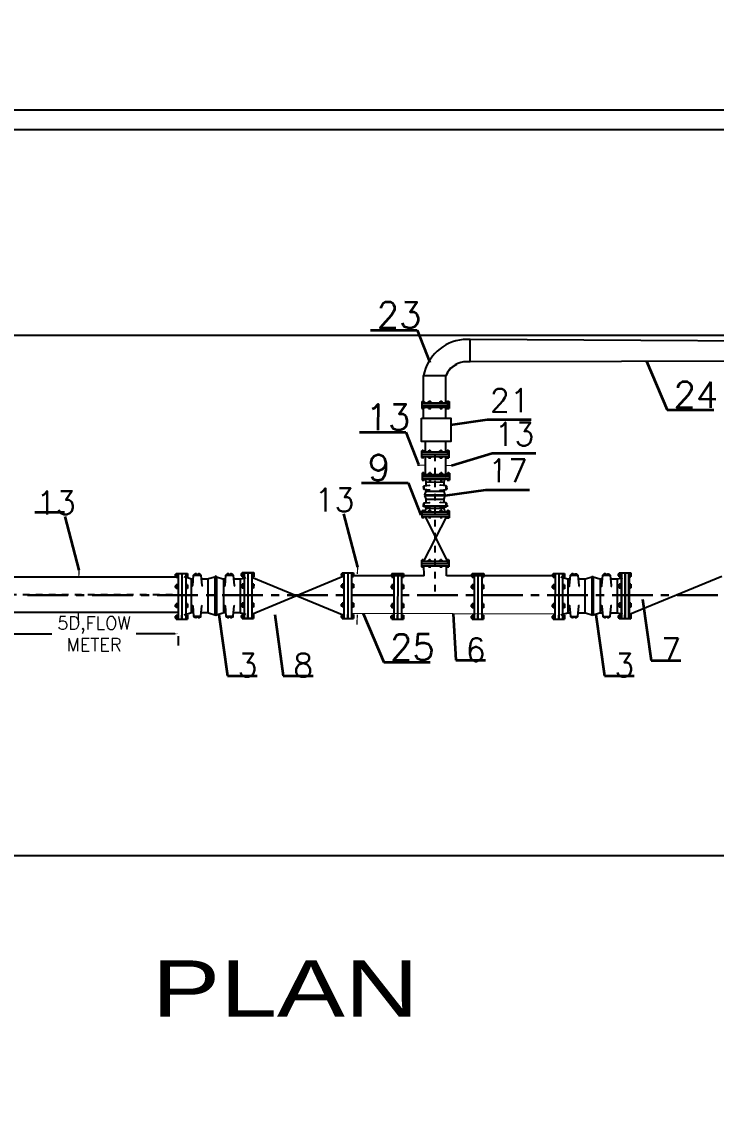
# Model space of a CAD drawing. Header units: inches. Extents: x 191440 to 383551, y 141411 to 284946.
# Drawn here: x 191665.11 to 191675.8, y 141598.42 to 141615.09 of the extents above; entities that cross this region are included whole.
import ezdxf

# ---------------------------------------------------------------- set-up
doc = ezdxf.new("R2010")
doc.units = ezdxf.units.IN
doc.header["$MEASUREMENT"] = 0
doc.header["$PDMODE"] = 3
doc.header["$PDSIZE"] = 0.1
for name, pattern in [('CENTER', [2, 1.25, -0.25, 0.25, -0.25]), ('DASHDOT', [1, 0.5, -0.25, 0, -0.25]), ('HIDDEN', [9.525, 6.35, -3.175])]:
    doc.linetypes.add(name, pattern=pattern)
for name, color, linetype in [('ARMATURE', 2, 'Continuous'), ('Sanitary', 6, 'Continuous'), ('VP', 7, 'Continuous')]:
    doc.layers.add(name, color=color, linetype=linetype)
for name, color, linetype, lineweight in [('P-TW', 5, 'Continuous', 35), ('PIPING', 40, 'Continuous', 30), ('WB-SJ3-M-SECTA - P-TW', 7, 'Continuous', 35)]:
    doc.layers.add(name, color=color, linetype=linetype, lineweight=lineweight)
doc.styles.add('ROMANS', font='romans', dxfattribs={"height": 1})
doc.styles.get("Standard").update_dxf_attribs({"font": 'txt.shx', "height": 0.2})
doc.styles.add('style22', font='arial.ttf', dxfattribs={"width": 1.3})
doc.dimstyles.new('osama', dxfattribs={"dimtxt": 50, "dimasz": 45, "dimexe": 0.18, "dimexo": 0.0625, "dimgap": 0.2, "dimtad": 0, "dimdec": 0, "dimzin": 0, "dimdsep": 46, "dimtxsty": 'ROMANS', "dimcen": 0, "dimse1": 1, "dimse2": 1, "dimclrd": 3, "dimclre": 3, "dimclrt": 5, "dimadec": 0, "dimazin": 0, "dimtfac": 0.6, "dimtdec": 0, "dimtmove": 2, "dimatfit": 3, "dimfxl": 1, "dimtolj": 1, "dimtzin": 0, "dimarcsym": 0})
doc.dimstyles.get("Standard").update_dxf_attribs({"dimtxt": 0.18, "dimasz": 0.18, "dimexe": 0.18, "dimexo": 0.0625, "dimgap": 0.09, "dimtad": 0, "dimtih": 1, "dimtoh": 1, "dimdec": 4, "dimzin": 0, "dimdsep": 46, "dimtxsty": 'Standard', "dimcen": 0.09, "dimadec": 0, "dimazin": 0, "dimtfac": 1, "dimtdec": 4, "dimtofl": 0, "dimtmove": 0, "dimatfit": 3, "dimfxl": 1, "dimtolj": 1, "dimtzin": 0, "dimarcsym": 0})

# ---------------------------------------------------------------- blocks, each defined once
blk = doc.blocks.new('FLANGE')
h = blk.add_hatch(color=256)
h.dxf.hatch_style = 1
h.paths.add_polyline_path([(2834.8568, 2262.3253), (2834.8643, 2262.3253), (2834.8643, 2262.3178), (2834.8568, 2262.3178)])
h.paths.add_polyline_path([(2834.8568, 2262.2728), (2834.8568, 2262.2803), (2834.8643, 2262.2803), (2834.8643, 2262.2728)])
h.paths.add_polyline_path([(2834.8568, 2262.3928), (2834.8568, 2262.4003), (2834.8643, 2262.4003), (2834.8643, 2262.3928)])
h.paths.add_polyline_path([(2834.8568, 2262.4378), (2834.8568, 2262.4453), (2834.8643, 2262.4453), (2834.8643, 2262.4378)])
h = blk.add_hatch(color=256)
h.dxf.hatch_style = 1
h.paths.add_polyline_path([(2834.8943, 2262.2691), (2834.8943, 2262.2728), (2834.9018, 2262.2728), (2834.9018, 2262.2691)])
h.paths.add_polyline_path([(2834.8943, 2262.2803), (2834.8943, 2262.2841), (2834.9018, 2262.2841), (2834.9018, 2262.2803)])
h.paths.add_polyline_path([(2834.8943, 2262.3141), (2834.8943, 2262.3178), (2834.9018, 2262.3178), (2834.9018, 2262.3141)])
h.paths.add_polyline_path([(2834.9018, 2262.3291), (2834.9018, 2262.3253), (2834.8943, 2262.3253), (2834.8943, 2262.3291)])
h.paths.add_polyline_path([(2834.9018, 2262.3928), (2834.9018, 2262.3891), (2834.8943, 2262.3891), (2834.8943, 2262.3928)])
h.paths.add_polyline_path([(2834.8943, 2262.4003), (2834.8943, 2262.4041), (2834.9018, 2262.4041), (2834.9018, 2262.4003)])
h.paths.add_polyline_path([(2834.9018, 2262.4378), (2834.9018, 2262.4341), (2834.8943, 2262.4341), (2834.8943, 2262.4378)])
h.paths.add_polyline_path([(2834.9018, 2262.4491), (2834.9018, 2262.4453), (2834.8943, 2262.4453), (2834.8943, 2262.4491)])
for p, q in [((2834.8531, 2262.4453), (2834.8531, 2262.4378)), ((2834.8531, 2262.4453), (2834.8643, 2262.4453)), ((2834.8531, 2262.4378), (2834.8643, 2262.4378)), ((2834.8568, 2262.4491), (2834.8568, 2262.4341)), ((2834.8568, 2262.4491), (2834.8643, 2262.4491)), ((2834.8568, 2262.4341), (2834.8643, 2262.4341)), ((2834.8643, 2262.4491), (2834.8643, 2262.2691)), ((2834.8643, 2262.4491), (2834.8793, 2262.4491)), ((2834.8793, 2262.4491), (2834.8793, 2262.2691)), ((2834.8793, 2262.4491), (2834.8793, 2262.2691)), ((2834.8793, 2262.4491), (2834.8943, 2262.4491)), ((2834.8943, 2262.4491), (2834.8943, 2262.2691)), ((2834.8943, 2262.4491), (2834.9018, 2262.4491)), ((2834.8943, 2262.4453), (2834.9018, 2262.4453)), ((2834.8943, 2262.4378), (2834.9018, 2262.4378)), ((2834.8943, 2262.4341), (2834.9018, 2262.4341)), ((2834.9018, 2262.4491), (2834.9018, 2262.4341)), ((2834.8531, 2262.4003), (2834.8531, 2262.3928)), ((2834.8643, 2262.4003), (2834.8531, 2262.4003)), ((2834.8643, 2262.3928), (2834.8531, 2262.3928)), ((2834.8568, 2262.4041), (2834.8568, 2262.3891)), ((2834.8643, 2262.4041), (2834.8568, 2262.4041)), ((2834.8643, 2262.3891), (2834.8568, 2262.3891)), ((2834.9018, 2262.4041), (2834.8943, 2262.4041)), ((2834.9018, 2262.4003), (2834.8943, 2262.4003)), ((2834.9018, 2262.3928), (2834.8943, 2262.3928)), ((2834.9018, 2262.3891), (2834.8943, 2262.3891)), ((2834.9018, 2262.4041), (2834.9018, 2262.3891)), ((2834.8531, 2262.3253), (2834.8531, 2262.3178)), ((2834.8643, 2262.3253), (2834.8531, 2262.3253)), ((2834.8643, 2262.3178), (2834.8531, 2262.3178)), ((2834.8568, 2262.3291), (2834.8568, 2262.3141)), ((2834.8643, 2262.3291), (2834.8568, 2262.3291)), ((2834.8643, 2262.3141), (2834.8568, 2262.3141)), ((2834.9018, 2262.3291), (2834.8943, 2262.3291)), ((2834.9018, 2262.3253), (2834.8943, 2262.3253)), ((2834.9018, 2262.3178), (2834.8943, 2262.3178)), ((2834.9018, 2262.3141), (2834.8943, 2262.3141)), ((2834.9018, 2262.3291), (2834.9018, 2262.3141)), ((2834.8531, 2262.2803), (2834.8531, 2262.2728)), ((2834.8531, 2262.2803), (2834.8643, 2262.2803)), ((2834.8531, 2262.2728), (2834.8643, 2262.2728)), ((2834.8568, 2262.2841), (2834.8568, 2262.2691)), ((2834.8568, 2262.2841), (2834.8643, 2262.2841)), ((2834.8568, 2262.2691), (2834.8643, 2262.2691)), ((2834.8643, 2262.2691), (2834.8793, 2262.2691)), ((2834.8793, 2262.2691), (2834.8793, 2262.2841)), ((2834.8793, 2262.2691), (2834.8943, 2262.2691)), ((2834.8943, 2262.2841), (2834.9018, 2262.2841)), ((2834.8943, 2262.2803), (2834.9018, 2262.2803)), ((2834.8943, 2262.2728), (2834.9018, 2262.2728)), ((2834.8943, 2262.2691), (2834.9018, 2262.2691)), ((2834.9018, 2262.2841), (2834.9018, 2262.2691))]:
    blk.add_line(p, q)
blk = doc.blocks.new('*D22')
at = {"color": 0, "lineweight": -2, "transparency": 16777216}
for p, q in [((191664.931, 141605.861), (191664.931, 141605.494)), ((191664.981, 141605.674), (191665.577, 141605.674)), ((191667.473, 141605.674), (191666.877, 141605.674)), ((191667.523, 141605.641), (191667.523, 141605.494))]:
    blk.add_line(p, q, dxfattribs=at)
at = {"color": 0, "transparency": 16777216}
for points in [[(191664.981, 141605.683), (191664.981, 141605.666), (191664.931, 141605.674)], [(191667.473, 141605.683), (191667.473, 141605.666), (191667.523, 141605.674)]]:
    blk.add_solid(points, dxfattribs=at)
at = {"layer": 'Defpoints', "color": 0, "transparency": 16777216}
for p in [(191664.931, 141605.923, -1587.072), (191667.523, 141605.703), (191667.523, 141605.674)]:
    blk.add_point(p, dxfattribs=at)
at = {"color": 0, "transparency": 16777216, "insert": (191666.227, 141605.674), "char_height": 0.2, "attachment_point": 5}
blk.add_mtext('\\A1;5D,FLOW \\PMETER', dxfattribs=at)

msp = doc.modelspace()

# ---------------------------------------------------------------- linework, layer by layer
at = {"linetype": 'DASHDOT', "ltscale": 0.1}
for p, q in [((191671.47269, 141608.42754, -396.768), (191671.47048, 141606.25027, -396.768)), ((191661.13267, 141606.27733, -3174.144), (191667.52129, 141606.27733, -3174.144))]:
    msp.add_line(p, q, dxfattribs=at)
at = {"color": 132}
for p, q in [((191671.28484, 141607.64346, -1349.0112), (191671.67934, 141607.6431, -1349.0112)), ((191671.28484, 141607.64346, -1349.0112), (191671.67934, 141607.6431, -1349.0112)), ((191667.63861, 141606.58186, -3174.144), (191667.63801, 141605.92437, -3174.144)), ((191667.63861, 141606.58186, -3174.144), (191667.63801, 141605.92437, -3174.144)), ((191668.65504, 141606.58902, -3174.144), (191668.65444, 141605.93153, -3174.144)), ((191668.65504, 141606.58902, -3174.144), (191668.65444, 141605.93153, -3174.144)), ((191673.43883, 141606.58046, -3174.144), (191673.43823, 141605.92297, -3174.144)), ((191673.43883, 141606.58046, -3174.144), (191673.43823, 141605.92297, -3174.144))]:
    msp.add_line(p, q, dxfattribs=at)
for p, q in [((191671.65032, 141607.48058, -1349.0112), (191671.29781, 141606.79207, -1349.0112)), ((191671.3254, 141607.4797, -1349.0112), (191671.66026, 141606.79141, -1349.0112)), ((191668.65448, 141605.9796, -3174.144), (191670.07397, 141606.56481, -3174.144)), ((191674.46913, 141605.97819, -3174.144), (191675.88862, 141606.5634, -3174.144)), ((191668.65448, 141606.54594, -3174.144), (191670.07397, 141605.96072, -3174.144))]:
    msp.add_line(p, q)
msp.add_lwpolyline([(191704.84572, 141613.72494), (191647.34572, 141613.72494), (191647.34572, 141574.22494), (191704.84572, 141574.22494), (191704.84572, 141613.72494)])
msp.add_lwpolyline([(191704.54572, 141613.42494), (191647.64572, 141613.42494), (191647.64572, 141574.52494), (191704.54572, 141574.52494)], close=True)
at = {"color": 5}
for points in [[(191672.01631, 141610.19963), (191671.90691, 141610.19963)], [(191679.0162, 141610.16075), (191672.01631, 141610.19963)], [(191672.01631, 141609.85772), (191672.01631, 141610.19963)], [(191672.01631, 141609.85772), (191671.9153, 141609.85772)], [(191679.00622, 141609.87229), (191672.01631, 141609.85772)], [(191671.29742, 141609.22836), (191671.29852, 141609.64911)], [(191671.29773, 141609.6459), (191671.63964, 141609.6459)], [(191671.2968, 141608.99229), (191671.29723, 141609.15813)]]:
    msp.add_lwpolyline(points, dxfattribs=at)
for points, elevation in [([(191671.64204, 141609.22804), (191671.64273, 141609.63924)], -1349.0112), ([(191671.64164, 141608.99229), (191671.64192, 141609.15782)], -1349.0112), ([(191671.32848, 141608.47139), (191671.32876, 141608.63102)], -1349.0112), ([(191671.64076, 141608.4711), (191671.64103, 141608.63102)], -1349.0112), ([(191671.32787, 141608.12719), (191671.32835, 141608.40116)], -1349.0112), ([(191671.64018, 141608.1269), (191671.64064, 141608.40088)], -1349.0112), ([(191671.30561, 141606.56482), (191671.30527, 141606.72918)], -1349.0112), ([(191671.6499, 141606.56486), (191671.6508, 141606.72833)], -1349.0112), ([(191667.52129, 141606.54708), (191664.56995, 141606.54708)], -921.00529), ([(191671.30561, 141606.56482), (191670.19102, 141606.56454)], -1587.072), ([(191673.32177, 141606.56554), (191671.6499, 141606.56526)], -1587.072), ([(191667.52129, 141606.00224), (191664.56962, 141606.00224)], -921.00529)]:
    msp.add_lwpolyline(points, dxfattribs=dict(at, elevation=elevation))
at = {"color": 4, "linetype": 'HIDDEN', "ltscale": 0.1}
for points, const_width, elevation in [([(191671.32462, 141608.26723), (191671.20255, 141608.26564)], 0.016, -79.3536), ([(191671.76441, 141608.26537), (191671.64234, 141608.26378)], 0.016, -1349.0112), ([(191670.28136, 141606.59594), (191670.28363, 141606.74853)], 0.02, 1587.072)]:
    msp.add_lwpolyline(points, dxfattribs=dict(at, const_width=const_width, elevation=elevation))
at = {"color": 4, "linetype": 'HIDDEN', "ltscale": 0.1, "const_width": 0.02}
for points in [[(191665.99308, 141606.55424), (191665.99535, 141606.70683)], [(191665.98324, 141605.8436), (191665.98551, 141605.99619)], [(191670.2756, 141605.81485), (191670.27786, 141605.96744)]]:
    msp.add_lwpolyline(points, dxfattribs=at)
at = {"color": 5}
for centre, radius, start, end in [((191671.97372, 141609.51417), 0.6887, 95.567006, 168.973215), ((191671.96567, 141609.50689), 0.35442, 98.170478, 156.908049), ((191671.94163, 141609.52494, -1146.65952), 0.3208, 115.212243, 158.936748)]:
    msp.add_arc(centre, radius, start, end, dxfattribs=at)
at = {"layer": 'ARMATURE', "color": 1}
for p, q in [((191671.34374, 141608.00963, -1349.0112), (191671.60979, 141608.00939, -1349.0112)), ((191671.3435, 141607.74478, -1349.0112), (191671.60955, 141607.74454, -1349.0112)), ((191671.34361, 141607.87084, -1349.0112), (191671.60967, 141607.87059, -1349.0112)), ((191671.34337, 141607.60598, -1349.0112), (191671.60942, 141607.60574, -1349.0112)), ((191667.72055, 141606.51081, -3174.144), (191667.7201, 141606.01146, -3174.144)), ((191667.98106, 141606.51057, -3174.144), (191667.9806, 141606.01122, -3174.144)), ((191668.21765, 141606.51035, -3174.144), (191668.21719, 141606.011, -3174.144)), ((191668.47815, 141606.51012, -3174.144), (191668.47769, 141606.01076, -3174.144)), ((191673.52077, 141606.50941, -3174.144), (191673.52032, 141606.01005, -3174.144)), ((191673.78128, 141606.50917, -3174.144), (191673.78082, 141606.00982, -3174.144)), ((191674.01787, 141606.50895, -3174.144), (191674.01741, 141606.0096, -3174.144)), ((191674.27837, 141606.50871, -3174.144), (191674.27791, 141606.00936, -3174.144))]:
    msp.add_line(p, q, dxfattribs=at)
for points, elevation in [([(191671.31952, 141608.06236), (191671.32636, 141608.05433), (191671.63817, 141608.05404), (191671.64428, 141608.0672)], -1349.0112), ([(191671.31466, 141607.80783), (191671.32069, 141607.81385), (191671.63249, 141607.81356), (191671.6385, 141607.80754)], -1349.0112), ([(191671.31466, 141607.80783), (191671.32067, 141607.80181), (191671.63248, 141607.80152), (191671.6385, 141607.80754)], -1349.0112), ([(191671.31442, 141607.54298), (191671.32044, 141607.549), (191671.63225, 141607.54871), (191671.63826, 141607.54268)], -1349.0112), ([(191668.0994, 141606.56469), (191668.08809, 141606.5534), (191668.08756, 141605.96819), (191668.09884, 141605.95688)], -3174.144), ([(191668.0994, 141606.56469), (191668.11069, 141606.55338), (191668.11015, 141605.96817), (191668.09884, 141605.95688)], -3174.144), ([(191673.89962, 141606.56329), (191673.88832, 141606.552), (191673.88778, 141605.96679), (191673.89907, 141605.95548)], -3174.144), ([(191673.89962, 141606.56329), (191673.91091, 141606.55198), (191673.91037, 141605.96677), (191673.89907, 141605.95548)], -3174.144)]:
    msp.add_lwpolyline(points, dxfattribs=dict(at, elevation=elevation))
for points, elevation in [([(191671.33827, 141607.95491), (191671.33832, 141608.00492, 0.06554346), (191671.3371, 141608.01427), (191671.32632, 141608.05462)], -1349.0112), ([(191671.61516, 141607.95466), (191671.61521, 141608.00467, -0.06554346), (191671.61645, 141608.01401), (191671.62729, 141608.05434)], -1349.0112), ([(191671.30212, 141607.91181), (191671.29839, 141607.91182, 0.17157288), (191671.29838, 141607.90613), (191671.30211, 141607.90613)], -1349.0112), ([(191671.30213, 141607.93261), (191671.29841, 141607.93261, -0.17157288), (191671.29841, 141607.9383), (191671.30214, 141607.9383)], -1349.0112), ([(191671.3984, 141607.87861, 0.38887873), (191671.39291, 141607.88461), (191671.30812, 141607.89211), (191671.30817, 141607.9523), (191671.39297, 141607.95965, 0.38887873), (191671.39847, 141607.96564)], -1349.0112), ([(191671.32069, 141607.81385), (191671.33696, 141607.86621, 0.06554346), (191671.3382, 141607.87555), (191671.33821, 141607.88945, 0.06554346)], -1349.0112), ([(191671.5549, 141607.87847, -0.38887873), (191671.5604, 141607.88446), (191671.6452, 141607.8918), (191671.64526, 141607.952), (191671.56047, 141607.95949, -0.38887873), (191671.55498, 141607.96549)], -1349.0112), ([(191671.63249, 141607.81356), (191671.61631, 141607.86595, -0.06554346), (191671.61509, 141607.8753), (191671.6151, 141607.8892, -0.06554346)], -1349.0112), ([(191671.65124, 141607.91149), (191671.65496, 141607.91149, -0.17157288), (191671.65496, 141607.9058), (191671.65123, 141607.90581)], -1349.0112), ([(191671.65126, 141607.93229), (191671.65498, 141607.93229, 0.17157288), (191671.65499, 141607.93798), (191671.65126, 141607.93798)], -1349.0112), ([(191671.33803, 141607.69006), (191671.33807, 141607.74007, 0.06554346), (191671.33685, 141607.74942), (191671.32067, 141607.80181)], -1349.0112), ([(191671.61492, 141607.6898), (191671.61497, 141607.73982, -0.06554346), (191671.6162, 141607.74916), (191671.63248, 141607.80152)], -1349.0112), ([(191671.30187, 141607.64696), (191671.29815, 141607.64697, 0.17157288), (191671.29814, 141607.64128), (191671.30187, 141607.64127)], -1349.0112), ([(191671.30189, 141607.66776), (191671.29817, 141607.66776, -0.17157288), (191671.29817, 141607.67345), (191671.3019, 141607.67345)], -1349.0112), ([(191671.39815, 141607.61376, 0.38887873), (191671.39266, 141607.61976), (191671.30787, 141607.62726), (191671.30793, 141607.68745), (191671.39273, 141607.69479, 0.38887873), (191671.39823, 141607.70078)], -1349.0112), ([(191671.32044, 141607.549), (191671.33672, 141607.60136, 0.06554346), (191671.33796, 141607.6107), (191671.33797, 141607.6246, 0.06554346)], -1349.0112), ([(191671.55466, 141607.61362, -0.38887873), (191671.56016, 141607.61961), (191671.64496, 141607.62695), (191671.64501, 141607.68714), (191671.56022, 141607.69464, -0.38887873), (191671.55474, 141607.70064)], -1349.0112), ([(191671.63225, 141607.54871), (191671.61607, 141607.6011, -0.06554346), (191671.61485, 141607.61045), (191671.61486, 141607.62434, -0.06554346)], -1349.0112), ([(191671.651, 141607.64664), (191671.65472, 141607.64664, -0.17157288), (191671.65472, 141607.64095), (191671.65099, 141607.64095)], -1349.0112), ([(191671.65101, 141607.66744), (191671.65474, 141607.66744, 0.17157288), (191671.65475, 141607.67312), (191671.65102, 141607.67313)], -1349.0112), ([(191667.61359, 141606.55384), (191667.71187, 141606.5233, 0.06554346), (191667.72941, 141606.52097), (191667.75549, 141606.52095, 0.06554346)], -3174.144), ([(191667.73515, 141606.40799, 0.38887873), (191667.74642, 141606.41829), (191667.76048, 141606.57743), (191667.87346, 141606.57733), (191667.88724, 141606.41816, 0.38887873), (191667.89848, 141606.40784)], -3174.144), ([(191667.79747, 141606.58869), (191667.79747, 141606.59569, 0.17157288), (191667.7868, 141606.5957), (191667.78679, 141606.5887)], -3174.144), ([(191667.8365, 141606.58866), (191667.83651, 141606.59565, -0.17157288), (191667.84718, 141606.59564), (191667.84718, 141606.58865)], -3174.144), ([(191667.87835, 141606.52083), (191667.97222, 141606.52075, 0.06554346), (191667.98976, 141606.52304), (191668.08809, 141606.5534)], -3174.144), ([(191668.11069, 141606.55338), (191668.20896, 141606.52284, 0.06554346), (191668.2265, 141606.52051), (191668.25259, 141606.52049, 0.06554346)], -3174.144), ([(191668.23225, 141606.40753, 0.38887873), (191668.24351, 141606.41784), (191668.25758, 141606.57697), (191668.37056, 141606.57687), (191668.38433, 141606.41771, 0.38887873), (191668.39558, 141606.40738)], -3174.144), ([(191668.29456, 141606.58824), (191668.29457, 141606.59523, 0.17157288), (191668.28389, 141606.59524), (191668.28388, 141606.58825)], -3174.144), ([(191668.33359, 141606.5882), (191668.3336, 141606.59519, -0.17157288), (191668.34428, 141606.59518), (191668.34427, 141606.58819)], -3174.144), ([(191673.41382, 141606.55244), (191673.51209, 141606.52189, 0.06554346), (191673.52963, 141606.51957), (191673.55571, 141606.51954, 0.06554346)], -3174.144), ([(191673.53537, 141606.40659, 0.38887873), (191673.54664, 141606.41689), (191673.56071, 141606.57603), (191673.67368, 141606.57592), (191673.68746, 141606.41676, 0.38887873), (191673.69871, 141606.40644)], -3174.144), ([(191673.59769, 141606.58729), (191673.59769, 141606.59428, 0.17157288), (191673.58702, 141606.59429), (191673.58701, 141606.5873)], -3174.144), ([(191673.63672, 141606.58726), (191673.63673, 141606.59425, -0.17157288), (191673.6474, 141606.59424), (191673.6474, 141606.58725)], -3174.144), ([(191673.67857, 141606.51943), (191673.77244, 141606.51935, 0.06554346), (191673.78999, 141606.52164), (191673.88832, 141606.552)], -3174.144), ([(191673.91091, 141606.55198), (191674.00918, 141606.52144, 0.06554346), (191674.02673, 141606.51911), (191674.05281, 141606.51909, 0.06554346)], -3174.144), ([(191674.03247, 141606.40613, 0.38887873), (191674.04373, 141606.41643), (191674.0578, 141606.57557), (191674.17078, 141606.57547), (191674.18456, 141606.41631, 0.38887873), (191674.1958, 141606.40598)], -3174.144), ([(191674.09478, 141606.58684), (191674.09479, 141606.59383, 0.17157288), (191674.08411, 141606.59384), (191674.08411, 141606.58685)], -3174.144), ([(191674.13382, 141606.5868), (191674.13382, 141606.59379, -0.17157288), (191674.1445, 141606.59378), (191674.14449, 141606.58679)], -3174.144), ([(191668.37545, 141606.52038), (191668.46931, 141606.52029, 0.06554346), (191668.48686, 141606.52259), (191668.56258, 141606.5428)], -3174.144), ([(191674.17567, 141606.51898), (191674.26953, 141606.51889, 0.06554346), (191674.28708, 141606.52118), (191674.36281, 141606.5414)], -3174.144), ([(191667.73488, 141606.11425, -0.38887873), (191667.74613, 141606.10393), (191667.75991, 141605.94476), (191667.87288, 141605.94466), (191667.88695, 141606.1038, -0.38887873), (191667.89821, 141606.1141)], -3174.144), ([(191668.23198, 141606.1138, -0.38887873), (191668.24322, 141606.10347), (191668.257, 141605.94431), (191668.36998, 141605.94421), (191668.38405, 141606.10334, -0.38887873), (191668.39531, 141606.11365)], -3174.144), ([(191673.5351, 141606.11285, -0.38887873), (191673.54635, 141606.10253), (191673.56013, 141605.94336), (191673.6731, 141605.94326), (191673.68717, 141606.1024, -0.38887873), (191673.69844, 141606.1127)], -3174.144), ([(191674.0322, 141606.11239, -0.38887873), (191674.04344, 141606.10207), (191674.05722, 141605.94291), (191674.1702, 141605.9428), (191674.18427, 141606.10194, -0.38887873), (191674.19553, 141606.11224)], -3174.144), ([(191667.61306, 141605.96862), (191667.71139, 141605.99899, -0.06554346), (191667.72893, 141606.00128), (191667.75501, 141606.00126, -0.06554346)], -3174.144), ([(191667.79687, 141605.93343), (191667.79686, 141605.92644, -0.17157288), (191667.78618, 141605.92645), (191667.78619, 141605.93344)], -3174.144), ([(191667.8359, 141605.9334), (191667.83589, 141605.9264, 0.17157288), (191667.84657, 141605.92639), (191667.84658, 141605.93339)], -3174.144), ([(191667.87787, 141606.00114), (191667.97174, 141606.00106, -0.06554346), (191667.98928, 141605.99873), (191668.08756, 141605.96819)], -3174.144), ([(191668.11015, 141605.96817), (191668.20848, 141605.99853, -0.06554346), (191668.22603, 141606.00082), (191668.25211, 141606.0008, -0.06554346)], -3174.144), ([(191668.29396, 141605.93298), (191668.29395, 141605.92598, -0.17157288), (191668.28328, 141605.92599), (191668.28328, 141605.93299)], -3174.144), ([(191668.33299, 141605.93294), (191668.33299, 141605.92595, 0.17157288), (191668.34366, 141605.92594), (191668.34367, 141605.93293)], -3174.144), ([(191668.37497, 141606.00069), (191668.46884, 141606.0006, -0.06554346), (191668.48638, 141605.99828), (191668.56207, 141605.97792)], -3174.144), ([(191673.41328, 141605.96722), (191673.51161, 141605.99758, -0.06554346), (191673.52916, 141605.99988), (191673.55524, 141605.99985, -0.06554346)], -3174.144), ([(191673.59709, 141605.93203), (191673.59708, 141605.92504, -0.17157288), (191673.58641, 141605.92505), (191673.58641, 141605.93204)], -3174.144), ([(191673.63612, 141605.93199), (191673.63611, 141605.925, 0.17157288), (191673.64679, 141605.92499), (191673.6468, 141605.93199)], -3174.144), ([(191673.6781, 141605.99974), (191673.77196, 141605.99966, -0.06554346), (191673.78951, 141605.99733), (191673.88778, 141605.96679)], -3174.144), ([(191673.91037, 141605.96677), (191674.0087, 141605.99713, -0.06554346), (191674.02625, 141605.99942), (191674.05233, 141605.9994, -0.06554346)], -3174.144), ([(191674.09418, 141605.93158), (191674.09418, 141605.92458, -0.17157288), (191674.0835, 141605.92459), (191674.08351, 141605.93159)], -3174.144), ([(191674.13322, 141605.93154), (191674.13321, 141605.92455, 0.17157288), (191674.14389, 141605.92454), (191674.14389, 141605.93153)], -3174.144), ([(191674.17519, 141605.99929), (191674.26906, 141605.9992, -0.06554346), (191674.2866, 141605.99687), (191674.36229, 141605.97652)], -3174.144)]:
    msp.add_lwpolyline(points, format="xyb", dxfattribs=dict(at, elevation=elevation))
for points, elevation in [([(191671.30212, 141607.91466), (191671.29839, 141607.91466), (191671.2979, 141607.91392), (191671.29789, 141607.90403), (191671.29838, 141607.90329), (191671.30211, 141607.90328)], -1349.0112), ([(191671.30213, 141607.92977), (191671.29841, 141607.92977), (191671.29792, 141607.93051), (191671.29793, 141607.94041), (191671.29842, 141607.94115), (191671.30214, 141607.94114)], -1349.0112), ([(191671.30692, 141607.89693), (191671.30696, 141607.94749), (191671.30215, 141607.94749), (191671.3021, 141607.89693)], -1349.0112), ([(191671.64641, 141607.89662), (191671.64646, 141607.94718), (191671.65127, 141607.94717), (191671.65122, 141607.89661)], -1349.0112), ([(191671.65124, 141607.91434), (191671.65497, 141607.91434), (191671.65545, 141607.9136), (191671.65545, 141607.9037), (191671.65496, 141607.90296), (191671.65123, 141607.90296)], -1349.0112), ([(191671.65126, 141607.92945), (191671.65498, 141607.92944), (191671.65547, 141607.93018), (191671.65548, 141607.94008), (191671.65499, 141607.94082), (191671.65127, 141607.94082)], -1349.0112), ([(191671.30188, 141607.64981), (191671.29815, 141607.64981), (191671.29766, 141607.64907), (191671.29765, 141607.63917), (191671.29814, 141607.63843), (191671.30187, 141607.63843)], -1349.0112), ([(191671.30189, 141607.66492), (191671.29816, 141607.66492), (191671.29768, 141607.66566), (191671.29769, 141607.67556), (191671.29817, 141607.6763), (191671.3019, 141607.67629)], -1349.0112), ([(191671.30667, 141607.63208), (191671.30672, 141607.68264), (191671.30191, 141607.68264), (191671.30186, 141607.63208)], -1349.0112), ([(191671.64617, 141607.63176), (191671.64621, 141607.68233), (191671.65103, 141607.68232), (191671.65098, 141607.63176)], -1349.0112), ([(191671.651, 141607.64949), (191671.65472, 141607.64948), (191671.65521, 141607.64874), (191671.6552, 141607.63885), (191671.65471, 141607.63811), (191671.65099, 141607.63811)], -1349.0112), ([(191671.65101, 141607.6646), (191671.65474, 141607.66459), (191671.65523, 141607.66533), (191671.65524, 141607.67523), (191671.65475, 141607.67597), (191671.65102, 141607.67597)], -1349.0112), ([(191667.76952, 141606.57968), (191667.86442, 141606.57959), (191667.86443, 141606.58863), (191667.76953, 141606.58872)], -3174.144), ([(191667.8028, 141606.58869), (191667.80281, 141606.59568), (191667.80142, 141606.5966), (191667.78285, 141606.59662), (191667.78146, 141606.5957), (191667.78145, 141606.58871)], -3174.144), ([(191667.83116, 141606.58866), (191667.83117, 141606.59565), (191667.83256, 141606.59657), (191667.85113, 141606.59655), (191667.85252, 141606.59564), (191667.85251, 141606.58864)], -3174.144), ([(191668.26662, 141606.57923), (191668.36152, 141606.57914), (191668.36153, 141606.58818), (191668.26663, 141606.58826)], -3174.144), ([(191668.2999, 141606.58823), (191668.29991, 141606.59523), (191668.29852, 141606.59614), (191668.27994, 141606.59616), (191668.27855, 141606.59524), (191668.27855, 141606.58825)], -3174.144), ([(191668.32826, 141606.58821), (191668.32826, 141606.5952), (191668.32965, 141606.59611), (191668.34823, 141606.5961), (191668.34961, 141606.59518), (191668.34961, 141606.58819)], -3174.144), ([(191673.56975, 141606.57828), (191673.66465, 141606.57819), (191673.66465, 141606.58723), (191673.56975, 141606.58732)], -3174.144), ([(191673.60303, 141606.58729), (191673.60303, 141606.59428), (191673.60165, 141606.5952), (191673.58307, 141606.59521), (191673.58168, 141606.5943), (191673.58167, 141606.58731)], -3174.144), ([(191673.63138, 141606.58726), (191673.63139, 141606.59425), (191673.63278, 141606.59517), (191673.65136, 141606.59515), (191673.65274, 141606.59423), (191673.65274, 141606.58724)], -3174.144), ([(191674.06684, 141606.57782), (191674.16174, 141606.57774), (191674.16175, 141606.58677), (191674.06685, 141606.58686)], -3174.144), ([(191674.10012, 141606.58683), (191674.10013, 141606.59382), (191674.09874, 141606.59474), (191674.08016, 141606.59476), (191674.07877, 141606.59384), (191674.07877, 141606.58685)], -3174.144), ([(191674.12848, 141606.58681), (191674.12848, 141606.5938), (191674.12987, 141606.59471), (191674.14845, 141606.5947), (191674.14984, 141606.59378), (191674.14983, 141606.58679)], -3174.144), ([(191667.76894, 141605.9425), (191667.86384, 141605.94241), (191667.86383, 141605.93337), (191667.76893, 141605.93346)], -3174.144), ([(191667.8022, 141605.93343), (191667.8022, 141605.92644), (191667.80081, 141605.92552), (191667.78223, 141605.92554), (191667.78085, 141605.92645), (191667.78085, 141605.93345)], -3174.144), ([(191667.83056, 141605.9334), (191667.83055, 141605.92641), (191667.83194, 141605.92549), (191667.85052, 141605.92548), (191667.85191, 141605.92639), (191667.85191, 141605.93338)], -3174.144), ([(191668.26604, 141605.94204), (191668.36094, 141605.94195), (191668.36093, 141605.93292), (191668.26603, 141605.933)], -3174.144), ([(191668.2993, 141605.93297), (191668.29929, 141605.92598), (191668.2979, 141605.92507), (191668.27933, 141605.92508), (191668.27794, 141605.926), (191668.27795, 141605.93299)], -3174.144), ([(191668.32766, 141605.93295), (191668.32765, 141605.92595), (191668.32904, 141605.92504), (191668.34761, 141605.92502), (191668.349, 141605.92593), (191668.34901, 141605.93293)], -3174.144), ([(191673.56916, 141605.94109), (191673.66406, 141605.94101), (191673.66405, 141605.93197), (191673.56915, 141605.93206)], -3174.144), ([(191673.60243, 141605.93203), (191673.60242, 141605.92503), (191673.60103, 141605.92412), (191673.58245, 141605.92414), (191673.58107, 141605.92505), (191673.58107, 141605.93205)], -3174.144), ([(191673.63078, 141605.932), (191673.63078, 141605.92501), (191673.63216, 141605.92409), (191673.65074, 141605.92407), (191673.65213, 141605.92499), (191673.65214, 141605.93198)], -3174.144), ([(191674.06626, 141605.94064), (191674.16116, 141605.94055), (191674.16115, 141605.93151), (191674.06625, 141605.9316)], -3174.144), ([(191674.09952, 141605.93157), (191674.09951, 141605.92458), (191674.09813, 141605.92366), (191674.07955, 141605.92368), (191674.07816, 141605.9246), (191674.07817, 141605.93159)], -3174.144), ([(191674.12788, 141605.93154), (191674.12787, 141605.92455), (191674.12926, 141605.92363), (191674.14783, 141605.92362), (191674.14922, 141605.92453), (191674.14923, 141605.93152)], -3174.144)]:
    msp.add_lwpolyline(points, close=True, dxfattribs=dict(at, elevation=elevation))
for centre, radius, start, end in [((191671.30022, 141607.91324, -1349.0112), 0.00232, 142.06306, 217.831943), ((191671.30021, 141607.90471, -1349.0112), 0.00232, 142.06306, 217.831943), ((191671.30024, 141607.93119, -1349.0112), 0.00232, 142.06306, 217.831943), ((191671.30024, 141607.93972, -1349.0112), 0.00232, 142.06306, 217.831943), ((191671.30813, 141607.90295, -1349.0112), 0.0012, 89.947501, 179.947501), ((191671.30816, 141607.94147, -1349.0112), 0.0012, 179.947501, 269.947501), ((191671.64521, 141607.90264, -1349.0112), 0.0012, 359.947501, 89.947501), ((191671.64525, 141607.94116, -1349.0112), 0.0012, 269.947501, 359.947501), ((191671.65314, 141607.91292, -1349.0112), 0.00232, 322.06306, 37.831943), ((191671.65313, 141607.90438, -1349.0112), 0.00232, 322.06306, 37.831943), ((191671.65315, 141607.93087, -1349.0112), 0.00232, 322.06306, 37.831943), ((191671.65316, 141607.9394, -1349.0112), 0.00232, 322.06306, 37.831943), ((191671.29997, 141607.63985, -1349.0112), 0.00232, 142.06306, 217.831943), ((191671.29998, 141607.64839, -1349.0112), 0.00232, 142.06306, 217.831943), ((191671.3, 141607.67487, -1349.0112), 0.00232, 142.06306, 217.831943), ((191671.29999, 141607.66634, -1349.0112), 0.00232, 142.06306, 217.831943), ((191671.30788, 141607.63809, -1349.0112), 0.0012, 89.947501, 179.947501), ((191671.30792, 141607.67662, -1349.0112), 0.0012, 179.947501, 269.947501), ((191671.64497, 141607.63778, -1349.0112), 0.0012, 359.947501, 89.947501), ((191671.645, 141607.67631, -1349.0112), 0.0012, 269.947501, 359.947501), ((191671.65289, 141607.63953, -1349.0112), 0.00232, 322.06306, 37.831943), ((191671.65289, 141607.64806, -1349.0112), 0.00232, 322.06306, 37.831943), ((191671.65291, 141607.66602, -1349.0112), 0.00232, 322.06306, 37.831943), ((191671.65292, 141607.67455, -1349.0112), 0.00232, 322.06306, 37.831943), ((191667.78082, 141606.57741, -3174.144), 0.00226, 359.947501, 89.947501), ((191667.78412, 141606.59227, -3174.144), 0.00435, 52.06306, 127.831943), ((191667.80014, 141606.59225, -3174.144), 0.00435, 52.06306, 127.831943), ((191667.83383, 141606.59222, -3174.144), 0.00435, 52.06306, 127.831943), ((191667.84985, 141606.59221, -3174.144), 0.00435, 52.06306, 127.831943), ((191667.85313, 141606.57734, -3174.144), 0.00226, 89.947501, 179.947501), ((191668.27791, 141606.57696, -3174.144), 0.00226, 359.947501, 89.947501), ((191668.28122, 141606.59181, -3174.144), 0.00435, 52.06306, 127.831943), ((191668.29723, 141606.5918, -3174.144), 0.00435, 52.06306, 127.831943), ((191668.33093, 141606.59177, -3174.144), 0.00435, 52.06306, 127.831943), ((191668.34694, 141606.59175, -3174.144), 0.00435, 52.06306, 127.831943), ((191668.35022, 141606.57689, -3174.144), 0.00226, 89.947501, 179.947501), ((191673.58104, 141606.57601, -3174.144), 0.00226, 359.947501, 89.947501), ((191673.58435, 141606.59087, -3174.144), 0.00435, 52.06306, 127.831943), ((191673.60036, 141606.59085, -3174.144), 0.00435, 52.06306, 127.831943), ((191673.63406, 141606.59082, -3174.144), 0.00435, 52.06306, 127.831943), ((191673.65007, 141606.59081, -3174.144), 0.00435, 52.06306, 127.831943), ((191673.65335, 141606.57594, -3174.144), 0.00226, 89.947501, 179.947501), ((191674.07814, 141606.57555, -3174.144), 0.00226, 359.947501, 89.947501), ((191674.08144, 141606.59041, -3174.144), 0.00435, 52.06306, 127.831943), ((191674.09745, 141606.5904, -3174.144), 0.00435, 52.06306, 127.831943), ((191674.13115, 141606.59036, -3174.144), 0.00435, 52.06306, 127.831943), ((191674.14716, 141606.59035, -3174.144), 0.00435, 52.06306, 127.831943), ((191674.15044, 141606.57549, -3174.144), 0.00226, 89.947501, 179.947501), ((191667.78024, 141605.94475, -3174.144), 0.00226, 269.947501, 359.947501), ((191667.78352, 141605.92988, -3174.144), 0.00435, 232.06306, 307.831943), ((191667.79953, 141605.92987, -3174.144), 0.00435, 232.06306, 307.831943), ((191667.83323, 141605.92984, -3174.144), 0.00435, 232.06306, 307.831943), ((191667.84924, 141605.92982, -3174.144), 0.00435, 232.06306, 307.831943), ((191667.85255, 141605.94468, -3174.144), 0.00226, 179.947501, 269.947501), ((191668.27734, 141605.94429, -3174.144), 0.00226, 269.947501, 359.947501), ((191668.28061, 141605.92943, -3174.144), 0.00435, 232.06306, 307.831943), ((191668.29663, 141605.92941, -3174.144), 0.00435, 232.06306, 307.831943), ((191668.33032, 141605.92938, -3174.144), 0.00435, 232.06306, 307.831943), ((191668.34634, 141605.92937, -3174.144), 0.00435, 232.06306, 307.831943), ((191668.34964, 141605.94422, -3174.144), 0.00226, 179.947501, 269.947501), ((191673.58046, 141605.94334, -3174.144), 0.00226, 269.947501, 359.947501), ((191673.58374, 141605.92848, -3174.144), 0.00435, 232.06306, 307.831943), ((191673.59975, 141605.92847, -3174.144), 0.00435, 232.06306, 307.831943), ((191673.63345, 141605.92844, -3174.144), 0.00435, 232.06306, 307.831943), ((191673.64946, 141605.92842, -3174.144), 0.00435, 232.06306, 307.831943), ((191673.65277, 141605.94328, -3174.144), 0.00226, 179.947501, 269.947501), ((191674.07756, 141605.94289, -3174.144), 0.00226, 269.947501, 359.947501), ((191674.08083, 141605.92803, -3174.144), 0.00435, 232.06306, 307.831943), ((191674.09685, 141605.92801, -3174.144), 0.00435, 232.06306, 307.831943), ((191674.13054, 141605.92798, -3174.144), 0.00435, 232.06306, 307.831943), ((191674.14656, 141605.92797, -3174.144), 0.00435, 232.06306, 307.831943), ((191674.14986, 141605.94282, -3174.144), 0.00226, 179.947501, 269.947501)]:
    msp.add_arc(centre, radius, start, end, dxfattribs=at)
at = {"layer": 'P-TW', "color": 5, "linetype": 'Continuous', "lineweight": 20}
msp.add_line((191673.32124, 141605.97959, -1975.79922), (191670.19049, 141605.98739, -3243.864), dxfattribs=at)
at = {"layer": 'PIPING', "color": 8, "linetype": 'CENTER', "ltscale": 0.5}
msp.add_lwpolyline([(191665.20098, 141606.27051), (191686.50028, 141606.27051)], dxfattribs=at)
at = {"layer": 'VP'}
for p, q in [((191652.70783, 141610.26744), (191688.69834, 141610.26744)), ((191652.70783, 141602.26744), (191688.69834, 141602.26744))]:
    msp.add_line(p, q, dxfattribs=at)
msp.add_lwpolyline([(191671.26745, 141608.99229), (191671.71735, 141608.99229), (191671.71735, 141608.63102), (191671.26745, 141608.63102)], close=True, dxfattribs=at)
at = {"layer": 'WB-SJ3-M-SECTA - P-TW', "color": 252}
for p, q in [((191670.48136, 141610.34464), (191671.19781, 141610.34333)), ((191671.19781, 141610.34333), (191671.39303, 141609.84607)), ((191674.73048, 141609.86617), (191675.04982, 141609.11945)), ((191675.04982, 141609.11945), (191675.76627, 141609.11814)), ((191671.71479, 141608.89063, -3993.07315), (191672.2852, 141608.9705, -3993.07315)), ((191672.2852, 141608.9705, -3993.07315), (191672.95637, 141608.9705, -3993.07315)), ((191670.31105, 141608.77534), (191671.0275, 141608.77403)), ((191671.0275, 141608.77403), (191671.22272, 141608.27678)), ((191671.72923, 141608.26491, -1349.0112), (191672.35444, 141608.45241, -3993.07315)), ((191672.35444, 141608.45241, -3993.07315), (191673.02561, 141608.45241, -3993.07315)), ((191670.34348, 141607.99651), (191671.05993, 141607.9952)), ((191671.05993, 141607.9952), (191671.25515, 141607.49795)), ((191671.62974, 141607.80192, -3993.07315), (191672.25625, 141607.88965, -3993.07315)), ((191672.25625, 141607.88965, -3993.07315), (191672.92741, 141607.88965, -3993.07315)), ((191665.3173, 141607.54736, 1587.072), (191665.77469, 141607.54736, 1587.072)), ((191665.77877, 141607.47691), (191665.99459, 141606.65591)), ((191670.06705, 141607.51861, 1587.072), (191670.28287, 141606.69761, 1587.072)), ((191674.67071, 141606.20666, -3174.144), (191674.80244, 141605.26595, -3174.144)), ((191668.15049, 141605.97081, -3174.144), (191668.28221, 141605.03011, -3174.144)), ((191669.00864, 141605.97081, -3174.144), (191669.14036, 141605.03011, -3174.144)), ((191670.36698, 141605.98505), (191670.68632, 141605.23833)), ((191671.75586, 141605.98349, -2609.83161), (191671.79443, 141605.26774, -1587.072)), ((191673.95071, 141605.96941, -3174.144), (191674.08244, 141605.02871, -3174.144)), ((191670.68632, 141605.23833), (191671.40277, 141605.23701)), ((191671.79443, 141605.26774, -1587.072), (191672.25182, 141605.26774, -1587.072)), ((191674.80244, 141605.26595, -3174.144), (191675.25983, 141605.26595, -3174.144)), ((191668.28221, 141605.03011, -3174.144), (191668.73961, 141605.03011, -3174.144)), ((191669.14036, 141605.03011, -3174.144), (191669.59776, 141605.03011, -3174.144)), ((191674.08244, 141605.02871, -3174.144), (191674.53983, 141605.02871, -3174.144))]:
    msp.add_line(p, q, dxfattribs=at)

# ---------------------------------------------------------------- block references
for p, xscale, yscale, zscale, rotation in [((196973.45074, 148240.42434, -1349.0112), -2.340870877714719, 2.340870877714719, 2.340870877714718, 89.94750208500234), ((196973.44763, 148239.6674, -1349.0112), -2.340870877714718, 2.340870877714718, 2.340870877714717, 89.94750208500241), ((196973.45419, 148239.32319, -1349.0112), -2.340870877714718, 2.340870877714718, 2.340870877714717, 89.94750208500241), ((196973.45074, 148238.74499, -1349.0112), -2.340870877714719, 2.340870877714719, 2.340870877714718, 89.94750208500234), ((196973.44763, 148237.98806, -1349.0112), -2.340870877714718, 2.340870877714718, 2.340870877714717, 89.94750208500241), ((180599.35286, 132789.90688, -3174.144), 3.901451462857864, 3.901451462857864, 3.901451462857864, 359.9475014826374), ((180600.36929, 132789.91404, -3174.144), 3.901451462857864, 3.901451462857864, 3.901451462857864, 359.9475014826374), ((180600.3693, 132789.91783, -3174.144), 3.901451462857862, 3.901451462857862, 3.901451462857862, 359.9475014826373), ((180601.90529, 132789.91643, -3174.144), 3.901451462857862, 3.901451462857862, 3.901451462857862, 359.9475014826373), ((180602.67324, 132789.90548, -3174.144), 3.901451462857864, 3.901451462857864, 3.901451462857864, 359.9475014826374), ((180603.90889, 132789.90548, -3174.144), 3.901451462857864, 3.901451462857864, 3.901451462857864, 359.9475014826374), ((180605.15308, 132789.90548, -3174.144), 3.901451462857864, 3.901451462857864, 3.901451462857864, 359.9475014826374), ((180606.16951, 132789.91264, -3174.144), 3.901451462857864, 3.901451462857864, 3.901451462857864, 359.9475014826374), ((180606.17563, 132789.91643, -3174.144), 3.901451462857862, 3.901451462857862, 3.901451462857862, 359.9475014826373)]:
    msp.add_blockref('FLANGE', p, dxfattribs=dict(xscale=xscale, yscale=yscale, zscale=zscale, rotation=rotation))

# ---------------------------------------------------------------- texts
at = {"insert": (191667.12127, 141602.0935), "char_height": 0.864506, "attachment_point": 1, "style": 'style22'}
msp.add_mtext_dynamic_manual_height_columns(' \\PPLAN ', width=506.4403967, gutter_width=1, heights=[0], dxfattribs=at)
at = {"layer": 'WB-SJ3-M-SECTA - P-TW'}
for s, height, p in [('23', 0.4, (191670.57886, 141610.37858)), ('24', 0.4, (191675.14732, 141609.15339)), ('21', 0.3584, (191672.31963, 141609.08619, -2936.0832)), ('13', 0.4, (191670.40855, 141608.80928)), ('13', 0.3584, (191672.38887, 141608.56809, -2936.0832)), ('9', 0.4, (191670.44099, 141608.03045)), ('17', 0.3584, (191672.29067, 141608.00534, -2936.0832)), ('25', 0.4, (191670.78383, 141605.27227))]:
    msp.add_text(s, height=height, rotation=359.895004, dxfattribs=at).set_placement(p)
for s, p in [('13', (191669.62283, 141607.55375)), ('13', (191665.33455, 141607.51205, -1587.072)), ('6', (191671.94694, 141605.25044, -1587.072)), ('7', (191674.95494, 141605.24865, -3174.144)), ('3', (191668.43472, 141605.0128, -3174.144)), ('8', (191669.29287, 141605.0128, -3174.144)), ('3', (191674.23494, 141605.0114, -3174.144))]:
    msp.add_text(s, height=0.3584, dxfattribs=at).set_placement(p)

# ---------------------------------------------------------------- dimensions: what is measured, and where the dimension line sits
at = {"color": 4}
dim = msp.add_linear_dim(base=(191667.52299, 141605.67426, -1587.072), p1=(191664.93109, 141605.92317, -3174.144), p2=(191667.52299, 141605.70326, -1587.072), text='5D,FLOW \\PMETER', dimstyle='Standard', override={"dimtxt": 0.06, "dimasz": 0.05, "dimgap": 0}, dxfattribs=at)
dim.commit()
dim.dimension.update_dxf_attribs({"geometry": '*D22', "text_midpoint": (191666.22704, 141605.67426, -1587.072)})

# ---------------------------------------------------------------- leaders
at = {"layer": 'Sanitary', "ltscale": 0.5}
msp.add_leader([(191655.73675, 141641.56559), (191656.93689, 141640.74214), (191657.39899, 141640.69028)], dimstyle='osama', override={"dimasz": 100, "dimgap": 0.09}, dxfattribs=at)

doc.saveas('drawing.dxf')
